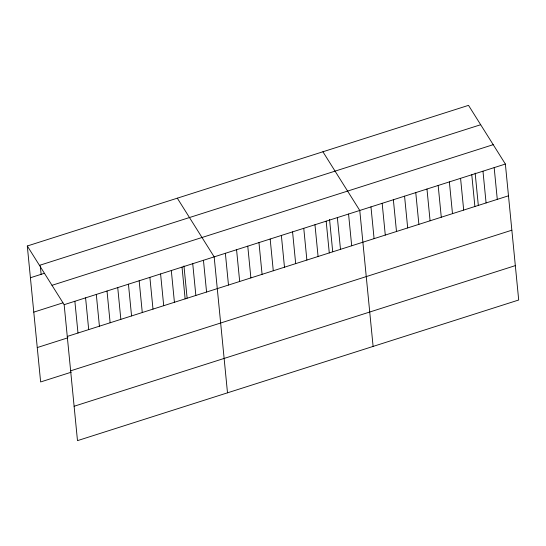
<?xml version="1.0" encoding="UTF-8"?>
<svg xmlns="http://www.w3.org/2000/svg" width="546" height="546" viewBox="0 0 546 546"><rect width="100%" height="100%" fill="white"/><g stroke="black" fill="none" stroke-linecap="round" stroke-linejoin="round"><path stroke-width="0.82" d="M27.3 245.993L468.516 105.358L505.371 164.046L518.7 300.007L77.484 440.642L64.155 304.682L27.3 245.993L40.629 381.954L71.246 372.195M39.462 265.356L480.678 124.727M30.412 277.743L44.192 273.355M51.993 285.312L493.209 144.676M33.784 312.135L62.872 302.866M64.155 304.682L505.371 164.046M67.267 336.438L508.483 195.802M37.258 347.563L67.875 337.81M70.639 370.823L511.855 230.194M74.113 406.251L515.328 265.622M322.911 151.768L359.766 210.456L373.102 346.417M177.314 198.178L214.168 256.866L227.498 392.827M494.171 167.615L497.283 199.372M482.971 171.185L486.083 202.941M475.157 173.109L478.316 205.323M471.771 174.754L474.883 206.511M460.571 178.324L463.684 210.08M449.372 181.893L452.484 213.65M438.172 185.469L441.284 217.219M426.972 189.039L430.084 220.796M415.765 192.608L418.884 224.365M404.566 196.178L407.685 227.935M393.366 199.747L396.485 231.504M382.166 203.317L385.285 235.073M370.966 206.886L374.085 238.643M348.566 214.025L351.685 245.782M337.367 217.595L340.486 249.351M329.559 219.519L332.712 251.733M326.167 221.164L329.279 252.921M314.967 224.734L318.079 256.49M303.767 228.303L306.879 260.06M292.567 231.873L295.679 263.629M281.367 235.442L284.48 267.199M270.168 239.018L273.28 270.768M258.968 242.588L262.08 274.338M247.768 246.157L250.88 277.914M236.568 249.727L239.68 281.483M225.368 253.296L228.481 285.053M203.453 260.278L206.565 292.035M192.738 263.698L195.85 295.454M183.954 265.929L187.114 298.136M182.023 267.11L185.135 298.867M171.308 270.523L174.42 302.279M160.592 273.942L163.704 305.699M149.877 277.354L152.989 309.111M139.162 280.774L142.274 312.53M128.446 284.186L131.559 315.943M117.731 287.606L120.843 319.355M107.016 291.018L110.128 322.775M96.301 294.43L99.413 326.187M85.586 297.85L88.698 329.607M74.87 301.262L77.982 333.019M40.308 265.977L41.127 274.331"/></g></svg>
